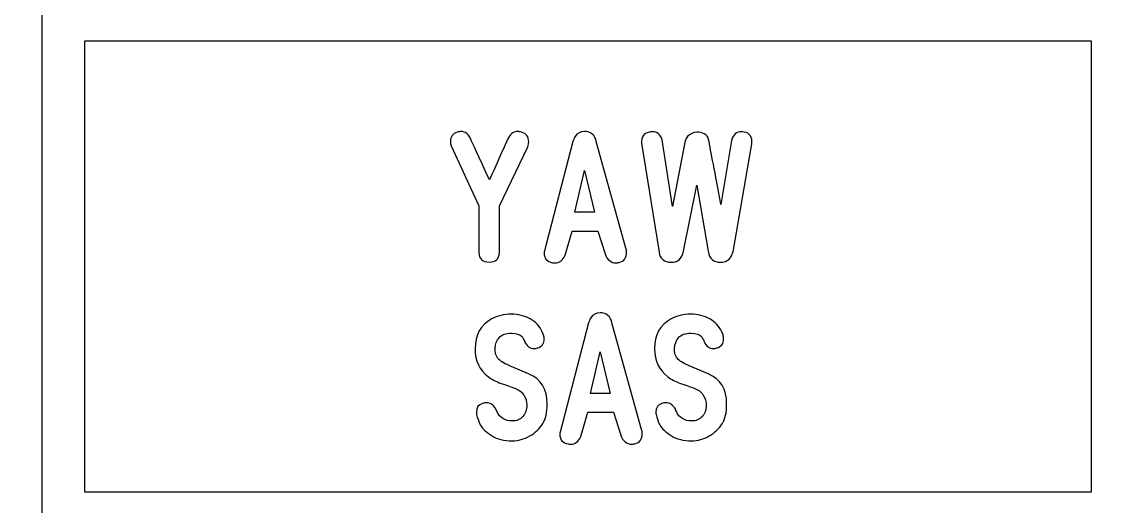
# Model space of a CAD drawing. Extents: x -224 to 225, y -79 to 79.
# Drawn here: x 101.46 to 127.49, y -0.09 to 11.48 of the extents above; entities that cross this region are included whole.
import ezdxf

# ---------------------------------------------------------------- set-up
doc = ezdxf.new("R2010")
doc.units = 0
doc.header["$MEASUREMENT"] = 0
doc.layers.add('PLAN_1', color=7, linetype='CONTINUOUS')

msp = doc.modelspace()

# ---------------------------------------------------------------- linework, layer by layer
at = {"layer": 'PLAN_1', "color": 250}
for points, knots in [([(223.9759, 78.3773), (223.9759, 78.3773), (80.9759, 78.3773), (80.9759, 78.3773), (80.9759, 78.3773), (80.4251, 78.3773), (79.9759, 77.9273), (79.9759, 77.3758), (79.9759, 77.3758), (79.9759, 77.3758), (79.9758, 71.3342), (79.9758, 71.3342), (79.9758, 71.3342), (79.9758, 70.7827), (80.4251, 70.3325), (80.9759, 70.3325), (80.9759, 70.3325), (80.9759, 70.3325), (84.7471, 70.3329), (84.7471, 70.3329), (84.7471, 70.3329), (84.7471, 70.3329), (84.7471, 70.3312), (84.7471, 70.3312), (84.7471, 70.3312), (84.7774, 70.3321), (84.8074, 70.3317), (84.8374, 70.3317), (84.8374, 70.3317), (88.2125, 70.3329), (90.9501, 67.5933), (90.9501, 64.2164), (90.9501, 64.2164), (90.9499, 60.8399), (88.2127, 58.101), (84.8374, 58.101), (84.8374, 58.101), (84.8072, 58.1014), (84.7774, 58.1018), (84.7474, 58.1024), (84.7474, 58.1024), (84.7474, 58.1024), (84.7471, 58.1014), (84.7471, 58.1014), (84.7471, 58.1014), (84.7471, 58.1014), (80.9759, 58.1014), (80.9759, 58.1014), (80.9759, 58.1014), (80.4251, 58.1014), (79.9759, 57.6514), (79.9759, 57.0999), (79.9759, 57.0999), (79.9759, 57.0999), (79.9758, -57.5), (79.9758, -57.5), (79.9758, -57.5), (79.9758, -58.0516), (80.4251, -58.5014), (80.9759, -58.5014), (80.9759, -58.5014), (80.9759, -58.5014), (84.7471, -58.5013), (84.7471, -58.5013), (84.7471, -58.5013), (84.7471, -58.5013), (84.7471, -58.502), (84.7471, -58.502), (84.7471, -58.502), (84.7774, -58.5013), (84.8074, -58.5014), (84.8374, -58.5014), (84.8374, -58.5014), (88.2125, -58.5013), (90.9501, -61.2399), (90.9501, -64.6167), (90.9501, -64.6167), (90.9499, -67.9901), (88.2177, -70.7272), (84.8467, -70.7321), (84.8467, -70.7321), (84.8397, -70.7321), (84.8338, -70.732), (84.8269, -70.7319), (84.8269, -70.7319), (84.8002, -70.7315), (84.7739, -70.7314), (84.7474, -70.7309), (84.7474, -70.7309), (84.7474, -70.7309), (84.7471, -70.7314), (84.7471, -70.7314), (84.7471, -70.7314), (84.7471, -70.7314), (80.9759, -70.7314), (80.9759, -70.7314), (80.9759, -70.7314), (80.4251, -70.7314), (79.9759, -71.181), (79.9759, -71.7325), (79.9759, -71.7325), (79.9759, -71.7325), (79.9758, -77.6209), (79.9758, -77.6209), (79.9758, -77.6209), (79.9758, -77.9033), (80.0791, -78.1466), (80.2822, -78.3424), (80.2822, -78.3424), (80.4854, -78.5379), (80.7318, -78.6325), (81.0136, -78.6218), (81.0136, -78.6218), (81.0136, -78.6218), (224.0136, -78.5346), (224.0136, -78.5346), (224.0136, -78.5346), (224.5508, -78.5142), (224.9758, -78.0725), (224.9758, -77.5342), (224.9758, -77.5342), (224.9758, -77.5342), (224.9758, -71.7378), (224.9758, -71.7378), (224.9758, -71.7378), (224.9758, -71.1866), (224.5266, -70.7368), (223.9758, -70.7368), (223.9758, -70.7368), (223.9758, -70.7368), (220.4778, -70.7365), (220.4778, -70.7365), (220.4778, -70.7365), (220.4778, -70.7365), (220.4778, -70.735), (220.4778, -70.735), (220.4778, -70.735), (220.4481, -70.7357), (220.4179, -70.7368), (220.3879, -70.7368), (220.3879, -70.7368), (217.0127, -70.7365), (214.2753, -67.9983), (214.2753, -64.6215), (214.2753, -64.6215), (214.2753, -61.2481), (217.0057, -58.5128), (220.3752, -58.506), (220.3752, -58.506), (220.381, -58.5058), (220.3857, -58.506), (220.3914, -58.5058), (220.3914, -58.5058), (220.4203, -58.5054), (220.4492, -58.5066), (220.4779, -58.5072), (220.4779, -58.5072), (220.4779, -58.5072), (220.4778, -58.505), (220.4778, -58.505), (220.4778, -58.505), (220.4778, -58.505), (223.9759, -58.505), (223.9759, -58.505), (223.9759, -58.505), (224.5267, -58.505), (224.9758, -58.0556), (224.9758, -57.5041), (224.9758, -57.5041), (224.9758, -57.5041), (224.9758, 57.096), (224.9758, 57.096), (224.9758, 57.096), (224.9758, 57.6478), (224.5266, 58.0971), (223.9758, 58.0971), (223.9758, 58.0971), (223.9758, 58.0971), (220.4778, 58.0973), (220.4778, 58.0973), (220.4778, 58.0973), (220.4778, 58.0973), (220.4778, 58.099), (220.4778, 58.099), (220.4778, 58.099), (220.4481, 58.0981), (220.4179, 58.0971), (220.3879, 58.0971), (220.3879, 58.0971), (217.0127, 58.0973), (214.2753, 60.8356), (214.2753, 64.2126), (214.2753, 64.2126), (214.2753, 67.5856), (217.0053, 70.3207), (220.3743, 70.3279), (220.3743, 70.3279), (220.3808, 70.3282), (220.386, 70.3279), (220.3923, 70.328), (220.3923, 70.328), (220.4209, 70.3288), (220.4495, 70.3274), (220.4779, 70.3268), (220.4779, 70.3268), (220.4779, 70.3268), (220.4778, 70.3291), (220.4778, 70.3291), (220.4778, 70.3291), (220.4778, 70.3291), (223.9759, 70.3291), (223.9759, 70.3291), (223.9759, 70.3291), (224.5267, 70.3291), (224.9758, 70.7785), (224.9758, 71.3299), (224.9758, 71.3299), (224.9758, 71.3299), (224.9758, 77.3759), (224.9758, 77.3759), (224.9758, 77.3759), (224.9758, 77.9276), (224.5265, 78.377), (223.9759, 78.3773)], [0, 0, 0, 0, 0.0175439, 0.0175439, 0.0175439, 0.0175439, 0.0350877, 0.0350877, 0.0350877, 0.0350877, 0.0526316, 0.0526316, 0.0526316, 0.0526316, 0.0701754, 0.0701754, 0.0701754, 0.0701754, 0.0877193, 0.0877193, 0.0877193, 0.0877193, 0.1052632, 0.1052632, 0.1052632, 0.1052632, 0.122807, 0.122807, 0.122807, 0.122807, 0.1403509, 0.1403509, 0.1403509, 0.1403509, 0.1578947, 0.1578947, 0.1578947, 0.1578947, 0.1754386, 0.1754386, 0.1754386, 0.1754386, 0.1929825, 0.1929825, 0.1929825, 0.1929825, 0.2105263, 0.2105263, 0.2105263, 0.2105263, 0.2280702, 0.2280702, 0.2280702, 0.2280702, 0.245614, 0.245614, 0.245614, 0.245614, 0.2631579, 0.2631579, 0.2631579, 0.2631579, 0.2807018, 0.2807018, 0.2807018, 0.2807018, 0.2982456, 0.2982456, 0.2982456, 0.2982456, 0.3157895, 0.3157895, 0.3157895, 0.3157895, 0.3333333, 0.3333333, 0.3333333, 0.3333333, 0.3508772, 0.3508772, 0.3508772, 0.3508772, 0.3684211, 0.3684211, 0.3684211, 0.3684211, 0.3859649, 0.3859649, 0.3859649, 0.3859649, 0.4035088, 0.4035088, 0.4035088, 0.4035088, 0.4210526, 0.4210526, 0.4210526, 0.4210526, 0.4385965, 0.4385965, 0.4385965, 0.4385965, 0.4561404, 0.4561404, 0.4561404, 0.4561404, 0.4736842, 0.4736842, 0.4736842, 0.4736842, 0.4912281, 0.4912281, 0.4912281, 0.4912281, 0.5087719, 0.5087719, 0.5087719, 0.5087719, 0.5263158, 0.5263158, 0.5263158, 0.5263158, 0.5438596, 0.5438596, 0.5438596, 0.5438596, 0.5614035, 0.5614035, 0.5614035, 0.5614035, 0.5789474, 0.5789474, 0.5789474, 0.5789474, 0.5964912, 0.5964912, 0.5964912, 0.5964912, 0.6140351, 0.6140351, 0.6140351, 0.6140351, 0.6315789, 0.6315789, 0.6315789, 0.6315789, 0.6491228, 0.6491228, 0.6491228, 0.6491228, 0.6666667, 0.6666667, 0.6666667, 0.6666667, 0.6842105, 0.6842105, 0.6842105, 0.6842105, 0.7017544, 0.7017544, 0.7017544, 0.7017544, 0.7192982, 0.7192982, 0.7192982, 0.7192982, 0.7368421, 0.7368421, 0.7368421, 0.7368421, 0.754386, 0.754386, 0.754386, 0.754386, 0.7719298, 0.7719298, 0.7719298, 0.7719298, 0.7894737, 0.7894737, 0.7894737, 0.7894737, 0.8070175, 0.8070175, 0.8070175, 0.8070175, 0.8245614, 0.8245614, 0.8245614, 0.8245614, 0.8421053, 0.8421053, 0.8421053, 0.8421053, 0.8596491, 0.8596491, 0.8596491, 0.8596491, 0.877193, 0.877193, 0.877193, 0.877193, 0.8947368, 0.8947368, 0.8947368, 0.8947368, 0.9122807, 0.9122807, 0.9122807, 0.9122807, 0.9298246, 0.9298246, 0.9298246, 0.9298246, 0.9473684, 0.9473684, 0.9473684, 0.9473684, 0.9649123, 0.9649123, 0.9649123, 0.9649123, 1, 1, 1, 1]), ([(101.9357, 69.1187), (101.9357, 69.1187), (203.0161, 69.1187), (203.0161, 69.1187), (203.0161, 69.1187), (203.0161, 69.1187), (203.0161, -69.3472), (203.0161, -69.3472), (203.0161, -69.3472), (203.0161, -69.3472), (101.9357, -69.3472), (101.9357, -69.3472), (101.9357, -69.3472), (101.9357, -69.3472), (101.9357, 69.1187), (101.9357, 69.1187)], [0, 0, 0, 0, 0.2, 0.2, 0.2, 0.2, 0.4, 0.4, 0.4, 0.4, 0.6, 0.6, 0.6, 0.6, 1, 1, 1, 1]), ([(102.9594, 11.0128), (102.9594, 11.0128), (127.0183, 11.0128), (127.0183, 11.0128), (127.0183, 11.0128), (127.0183, 11.0128), (127.0183, 0.2584), (127.0183, 0.2584), (127.0183, 0.2584), (127.0183, 0.2584), (102.9594, 0.2584), (102.9594, 0.2584), (102.9594, 0.2584), (102.9594, 0.2584), (102.9594, 11.0128), (102.9594, 11.0128)], [0, 0, 0, 0, 0.2, 0.2, 0.2, 0.2, 0.4, 0.4, 0.4, 0.4, 0.6, 0.6, 0.6, 0.6, 1, 1, 1, 1])]:
    msp.add_open_spline(points, degree=3, knots=knots, dxfattribs=at)
at = {"layer": 'PLAN_1', "color": 7}
for points, knots in [([(112.8741, 7.084), (112.8741, 7.084), (112.8741, 5.9679), (112.8741, 5.9679), (112.8741, 5.9679), (112.8614, 5.8165), (112.7801, 5.7407), (112.6281, 5.7407), (112.6281, 5.7407), (112.4706, 5.7421), (112.3872, 5.8176), (112.377, 5.9677), (112.377, 5.9677), (112.377, 5.9677), (112.377, 7.084), (112.377, 7.084), (112.377, 7.084), (112.377, 7.084), (111.7191, 8.5143), (111.7191, 8.5143), (111.7191, 8.5143), (111.7084, 8.5487), (111.7026, 8.5842), (111.7026, 8.6205), (111.7026, 8.6205), (111.7026, 8.735), (111.7553, 8.8086), (111.8609, 8.8423), (111.8609, 8.8423), (111.8926, 8.852), (111.9232, 8.857), (111.9518, 8.857), (111.9518, 8.857), (112.0625, 8.857), (112.1412, 8.7927), (112.1882, 8.6649), (112.1882, 8.6649), (112.2194, 8.595), (112.3681, 8.2752), (112.6345, 7.7037), (112.6345, 7.7037), (112.6905, 7.8297), (112.8341, 8.1494), (113.0661, 8.6649), (113.0661, 8.6649), (113.1172, 8.7928), (113.1983, 8.857), (113.3102, 8.857), (113.3102, 8.857), (113.3388, 8.857), (113.3693, 8.8518), (113.4011, 8.8423), (113.4011, 8.8423), (113.5145, 8.8074), (113.5708, 8.7311), (113.5708, 8.6127), (113.5708, 8.6127), (113.5708, 8.5723), (113.5638, 8.5321), (113.5499, 8.4932), (113.5499, 8.4932), (113.5499, 8.4932), (112.8741, 7.084), (112.8741, 7.084)], [0, 0, 0, 0, 0.0588235, 0.0588235, 0.0588235, 0.0588235, 0.1176471, 0.1176471, 0.1176471, 0.1176471, 0.1764706, 0.1764706, 0.1764706, 0.1764706, 0.2352941, 0.2352941, 0.2352941, 0.2352941, 0.2941176, 0.2941176, 0.2941176, 0.2941176, 0.3529412, 0.3529412, 0.3529412, 0.3529412, 0.4117647, 0.4117647, 0.4117647, 0.4117647, 0.4705882, 0.4705882, 0.4705882, 0.4705882, 0.5294118, 0.5294118, 0.5294118, 0.5294118, 0.5882353, 0.5882353, 0.5882353, 0.5882353, 0.6470588, 0.6470588, 0.6470588, 0.6470588, 0.7058824, 0.7058824, 0.7058824, 0.7058824, 0.7647059, 0.7647059, 0.7647059, 0.7647059, 0.8235294, 0.8235294, 0.8235294, 0.8235294, 0.8823529, 0.8823529, 0.8823529, 0.8823529, 1, 1, 1, 1]), ([(115.3952, 5.9391), (115.3952, 5.9391), (115.2204, 6.482), (115.2204, 6.482), (115.2204, 6.482), (115.2204, 6.482), (114.6076, 6.482), (114.6076, 6.482), (114.6076, 6.482), (114.6076, 6.482), (114.44, 5.9028), (114.44, 5.9028), (114.44, 5.9028), (114.3915, 5.7816), (114.3101, 5.7205), (114.1957, 5.7205), (114.1957, 5.7205), (114.1774, 5.7205), (114.1575, 5.7224), (114.1366, 5.7262), (114.1366, 5.7262), (114.0064, 5.7523), (113.9408, 5.8285), (113.9408, 5.955), (113.9408, 5.955), (113.9409, 5.9747), (113.9427, 5.9925), (113.9465, 6.0072), (113.9465, 6.0072), (113.9465, 6.0072), (114.6281, 8.6206), (114.6281, 8.6206), (114.6281, 8.6206), (114.6408, 8.6661), (114.6578, 8.7057), (114.6801, 8.7373), (114.6801, 8.7373), (114.7337, 8.8177), (114.8079, 8.8582), (114.9038, 8.8607), (114.9038, 8.8607), (114.9757, 8.862), (115.038, 8.8397), (115.0907, 8.7947), (115.0907, 8.7947), (115.1436, 8.7495), (115.1753, 8.6917), (115.1867, 8.6205), (115.1867, 8.6205), (115.1867, 8.6205), (115.8943, 6.0757), (115.8943, 6.0757), (115.8943, 6.0757), (115.9044, 6.0433), (115.9095, 6.0097), (115.9095, 5.9735), (115.9095, 5.9735), (115.9096, 5.8458), (115.8504, 5.7649), (115.7321, 5.7318), (115.7321, 5.7318), (115.7048, 5.7244), (115.6781, 5.7205), (115.652, 5.7205), (115.652, 5.7205), (115.5345, 5.7205), (115.4486, 5.7935), (115.3952, 5.9391)], [0, 0, 0, 0, 0.0555556, 0.0555556, 0.0555556, 0.0555556, 0.1111111, 0.1111111, 0.1111111, 0.1111111, 0.1666667, 0.1666667, 0.1666667, 0.1666667, 0.2222222, 0.2222222, 0.2222222, 0.2222222, 0.2777778, 0.2777778, 0.2777778, 0.2777778, 0.3333333, 0.3333333, 0.3333333, 0.3333333, 0.3888889, 0.3888889, 0.3888889, 0.3888889, 0.4444444, 0.4444444, 0.4444444, 0.4444444, 0.5, 0.5, 0.5, 0.5, 0.5555556, 0.5555556, 0.5555556, 0.5555556, 0.6111111, 0.6111111, 0.6111111, 0.6111111, 0.6666667, 0.6666667, 0.6666667, 0.6666667, 0.7222222, 0.7222222, 0.7222222, 0.7222222, 0.7777778, 0.7777778, 0.7777778, 0.7777778, 0.8333333, 0.8333333, 0.8333333, 0.8333333, 0.8888889, 0.8888889, 0.8888889, 0.8888889, 1, 1, 1, 1]), ([(118.4625, 6.034), (118.4542, 5.9766), (118.4376, 5.9276), (118.4141, 5.8864), (118.4141, 5.8864), (118.3595, 5.7872), (118.2742, 5.737), (118.1579, 5.7357), (118.1579, 5.7357), (117.9856, 5.7332), (117.8864, 5.8216), (117.8604, 6.0001), (117.8604, 6.0001), (117.8604, 6.0001), (117.589, 7.5799), (117.589, 7.5799), (117.589, 7.5799), (117.589, 7.5799), (117.2707, 6.0001), (117.2707, 6.0001), (117.2707, 6.0001), (117.228, 5.8177), (117.1287, 5.7293), (116.9723, 5.7357), (116.9723, 5.7357), (116.804, 5.7421), (116.7079, 5.8216), (116.6856, 5.9741), (116.6856, 5.9741), (116.6856, 5.9741), (116.2668, 8.5793), (116.2668, 8.5793), (116.2668, 8.5793), (116.2555, 8.7235), (116.3163, 8.8111), (116.4498, 8.8417), (116.4498, 8.8417), (116.4759, 8.8481), (116.5007, 8.8511), (116.5242, 8.8511), (116.5242, 8.8511), (116.6418, 8.8511), (116.72, 8.7876), (116.76, 8.6599), (116.76, 8.6599), (116.76, 8.6599), (117.0099, 7.0693), (117.0099, 7.0693), (117.0099, 7.0693), (117.0099, 7.0693), (117.31, 8.6391), (117.31, 8.6391), (117.31, 8.6391), (117.3247, 8.6772), (117.3436, 8.7101), (117.3677, 8.7373), (117.3677, 8.7373), (117.4245, 8.8044), (117.4987, 8.8391), (117.5889, 8.8417), (117.5889, 8.8417), (117.6539, 8.8442), (117.711, 8.8309), (117.7625, 8.8022), (117.7625, 8.8022), (117.8217, 8.7705), (117.8572, 8.724), (117.8686, 8.6649), (117.8686, 8.6649), (117.9233, 8.393), (118.0218, 7.8761), (118.1649, 7.1152), (118.1649, 7.1152), (118.1649, 7.1152), (118.4192, 8.6466), (118.4192, 8.6466), (118.4192, 8.6466), (118.4567, 8.7832), (118.5368, 8.8511), (118.6594, 8.8511), (118.6594, 8.8511), (118.68, 8.8511), (118.7001, 8.8492), (118.7211, 8.8455), (118.7211, 8.8455), (118.8552, 8.8219), (118.9163, 8.7265), (118.9035, 8.5607), (118.9035, 8.5607), (118.9035, 8.5607), (118.4625, 6.034), (118.4625, 6.034)], [0, 0, 0, 0, 0.0416667, 0.0416667, 0.0416667, 0.0416667, 0.0833333, 0.0833333, 0.0833333, 0.0833333, 0.125, 0.125, 0.125, 0.125, 0.1666667, 0.1666667, 0.1666667, 0.1666667, 0.2083333, 0.2083333, 0.2083333, 0.2083333, 0.25, 0.25, 0.25, 0.25, 0.2916667, 0.2916667, 0.2916667, 0.2916667, 0.3333333, 0.3333333, 0.3333333, 0.3333333, 0.375, 0.375, 0.375, 0.375, 0.4166667, 0.4166667, 0.4166667, 0.4166667, 0.4583333, 0.4583333, 0.4583333, 0.4583333, 0.5, 0.5, 0.5, 0.5, 0.5416667, 0.5416667, 0.5416667, 0.5416667, 0.5833333, 0.5833333, 0.5833333, 0.5833333, 0.625, 0.625, 0.625, 0.625, 0.6666667, 0.6666667, 0.6666667, 0.6666667, 0.7083333, 0.7083333, 0.7083333, 0.7083333, 0.75, 0.75, 0.75, 0.75, 0.7916667, 0.7916667, 0.7916667, 0.7916667, 0.8333333, 0.8333333, 0.8333333, 0.8333333, 0.875, 0.875, 0.875, 0.875, 0.9166667, 0.9166667, 0.9166667, 0.9166667, 1, 1, 1, 1]), ([(114.9079, 7.9231), (114.9079, 7.9231), (114.6765, 6.9346), (114.6765, 6.9346), (114.6765, 6.9346), (114.6765, 6.9346), (115.1442, 6.9346), (115.1442, 6.9346), (115.1442, 6.9346), (115.1442, 6.9346), (114.9079, 7.9231), (114.9079, 7.9231)], [0, 0, 0, 0, 0.25, 0.25, 0.25, 0.25, 0.5, 0.5, 0.5, 0.5, 1, 1, 1, 1]), ([(113.9129, 1.8892), (113.8335, 1.7654), (113.7278, 1.6654), (113.5963, 1.5898), (113.5963, 1.5898), (113.4611, 1.5117), (113.321, 1.4723), (113.1773, 1.4723), (113.1773, 1.4723), (112.9785, 1.4723), (112.8188, 1.5116), (112.6987, 1.5898), (112.6987, 1.5898), (112.5633, 1.6777), (112.4685, 1.7652), (112.4152, 1.8523), (112.4152, 1.8523), (112.4044, 1.872), (112.3802, 1.935), (112.3427, 2.0406), (112.3427, 2.0406), (112.3294, 2.0787), (112.3223, 2.1188), (112.3223, 2.1594), (112.3223, 2.1594), (112.3223, 2.265), (112.3707, 2.3348), (112.4673, 2.3679), (112.4673, 2.3679), (112.4973, 2.3782), (112.5264, 2.3831), (112.555, 2.3831), (112.555, 2.3831), (112.6493, 2.3831), (112.7266, 2.3342), (112.7877, 2.2356), (112.7877, 2.2356), (112.7878, 2.2275), (112.7959, 2.2059), (112.8118, 2.1727), (112.8118, 2.1727), (112.8824, 2.0222), (113.0038, 1.947), (113.1748, 1.947), (113.1748, 1.947), (113.2831, 1.9471), (113.3693, 1.9839), (113.4335, 2.0571), (113.4335, 2.0571), (113.4946, 2.1252), (113.5251, 2.2148), (113.5251, 2.3254), (113.5251, 2.3254), (113.5252, 2.4119), (113.5015, 2.4913), (113.4545, 2.5638), (113.4545, 2.5638), (113.4025, 2.6419), (113.3299, 2.6965), (113.2384, 2.7278), (113.2384, 2.7278), (113.1666, 2.7551), (113.0585, 2.7938), (112.9142, 2.8446), (112.9142, 2.8446), (112.7915, 2.8873), (112.6898, 2.9394), (112.609, 3.0011), (112.609, 3.0011), (112.3968, 3.1626), (112.2906, 3.3844), (112.2906, 3.6659), (112.2906, 3.6659), (112.2907, 4.0018), (112.4221, 4.2407), (112.6853, 4.383), (112.6853, 4.383), (112.8221, 4.4575), (112.9784, 4.4949), (113.1545, 4.4949), (113.1545, 4.4949), (113.3236, 4.495), (113.4748, 4.458), (113.609, 4.3849), (113.609, 4.3849), (113.7381, 4.3132), (113.834, 4.2094), (113.8957, 4.074), (113.8957, 4.074), (113.8957, 4.074), (113.9199, 4.0182), (113.9199, 4.0182), (113.9199, 4.0182), (113.9212, 4.0158), (113.9217, 4.013), (113.9217, 4.0105), (113.9217, 4.0105), (113.9199, 4.0158), (113.9185, 4.0182), (113.9185, 4.0182), (113.9185, 4.0182), (113.9187, 4.017), (113.9211, 4.008), (113.9274, 3.9921), (113.9274, 3.9921), (113.9363, 3.9635), (113.9408, 3.9337), (113.9408, 3.9024), (113.9408, 3.9024), (113.9409, 3.7938), (113.888, 3.7226), (113.7825, 3.6901), (113.7825, 3.6901), (113.754, 3.6805), (113.7266, 3.6755), (113.7005, 3.6755), (113.7005, 3.6755), (113.6002, 3.6755), (113.5244, 3.7328), (113.4748, 3.8466), (113.4748, 3.8466), (113.4724, 3.8618), (113.4513, 3.8992), (113.4119, 3.9603), (113.4119, 3.9603), (113.3656, 4.0164), (113.2829, 4.0443), (113.1621, 4.0443), (113.1621, 4.0443), (113.0267, 4.0443), (112.9269, 4.0074), (112.862, 3.9343), (112.862, 3.9343), (112.8068, 3.8701), (112.7756, 3.7861), (112.7692, 3.6832), (112.7692, 3.6832), (112.763, 3.5714), (112.7927, 3.4823), (112.8589, 3.4167), (112.8589, 3.4167), (112.911, 3.3647), (113.0095, 3.3081), (113.1545, 3.2471), (113.1545, 3.2471), (113.1545, 3.2471), (113.5702, 3.0724), (113.5702, 3.0724), (113.5702, 3.0724), (113.8659, 2.9478), (114.0133, 2.7086), (114.0133, 2.3552), (114.0133, 2.3552), (114.0133, 2.15), (113.9796, 1.9948), (113.9129, 1.8892)], [0, 0, 0, 0, 0.025, 0.025, 0.025, 0.025, 0.05, 0.05, 0.05, 0.05, 0.075, 0.075, 0.075, 0.075, 0.1, 0.1, 0.1, 0.1, 0.125, 0.125, 0.125, 0.125, 0.15, 0.15, 0.15, 0.15, 0.175, 0.175, 0.175, 0.175, 0.2, 0.2, 0.2, 0.2, 0.225, 0.225, 0.225, 0.225, 0.25, 0.25, 0.25, 0.25, 0.275, 0.275, 0.275, 0.275, 0.3, 0.3, 0.3, 0.3, 0.325, 0.325, 0.325, 0.325, 0.35, 0.35, 0.35, 0.35, 0.375, 0.375, 0.375, 0.375, 0.4, 0.4, 0.4, 0.4, 0.425, 0.425, 0.425, 0.425, 0.45, 0.45, 0.45, 0.45, 0.475, 0.475, 0.475, 0.475, 0.5, 0.5, 0.5, 0.5, 0.525, 0.525, 0.525, 0.525, 0.55, 0.55, 0.55, 0.55, 0.575, 0.575, 0.575, 0.575, 0.6, 0.6, 0.6, 0.6, 0.625, 0.625, 0.625, 0.625, 0.65, 0.65, 0.65, 0.65, 0.675, 0.675, 0.675, 0.675, 0.7, 0.7, 0.7, 0.7, 0.725, 0.725, 0.725, 0.725, 0.75, 0.75, 0.75, 0.75, 0.775, 0.775, 0.775, 0.775, 0.8, 0.8, 0.8, 0.8, 0.825, 0.825, 0.825, 0.825, 0.85, 0.85, 0.85, 0.85, 0.875, 0.875, 0.875, 0.875, 0.9, 0.9, 0.9, 0.9, 0.925, 0.925, 0.925, 0.925, 0.95, 0.95, 0.95, 0.95, 1, 1, 1, 1]), ([(115.7697, 1.6108), (115.7697, 1.6108), (115.5949, 2.1537), (115.5949, 2.1537), (115.5949, 2.1537), (115.5949, 2.1537), (114.9821, 2.1537), (114.9821, 2.1537), (114.9821, 2.1537), (114.9821, 2.1537), (114.8142, 1.5746), (114.8142, 1.5746), (114.8142, 1.5746), (114.766, 1.4531), (114.6845, 1.3922), (114.5701, 1.3922), (114.5701, 1.3922), (114.5519, 1.3922), (114.5319, 1.3941), (114.511, 1.3979), (114.511, 1.3979), (114.3808, 1.424), (114.3152, 1.5002), (114.3152, 1.6267), (114.3152, 1.6267), (114.3153, 1.6464), (114.3171, 1.6642), (114.3209, 1.6789), (114.3209, 1.6789), (114.3209, 1.6789), (115.0025, 4.2922), (115.0025, 4.2922), (115.0025, 4.2922), (115.0152, 4.3378), (115.0322, 4.3774), (115.0545, 4.409), (115.0545, 4.409), (115.1079, 4.4892), (115.1823, 4.5299), (115.2782, 4.5324), (115.2782, 4.5324), (115.3502, 4.5337), (115.4124, 4.5114), (115.4651, 4.4664), (115.4651, 4.4664), (115.5181, 4.4212), (115.5497, 4.3634), (115.5611, 4.2922), (115.5611, 4.2922), (115.5611, 4.2922), (116.2688, 1.7474), (116.2688, 1.7474), (116.2688, 1.7474), (116.2789, 1.7152), (116.2839, 1.6814), (116.2839, 1.6452), (116.2839, 1.6452), (116.284, 1.5174), (116.2248, 1.4366), (116.1065, 1.4035), (116.1065, 1.4035), (116.0793, 1.3961), (116.0525, 1.3922), (116.0264, 1.3922), (116.0264, 1.3922), (115.9088, 1.3922), (115.823, 1.4652), (115.7697, 1.6108)], [0, 0, 0, 0, 0.0555556, 0.0555556, 0.0555556, 0.0555556, 0.1111111, 0.1111111, 0.1111111, 0.1111111, 0.1666667, 0.1666667, 0.1666667, 0.1666667, 0.2222222, 0.2222222, 0.2222222, 0.2222222, 0.2777778, 0.2777778, 0.2777778, 0.2777778, 0.3333333, 0.3333333, 0.3333333, 0.3333333, 0.3888889, 0.3888889, 0.3888889, 0.3888889, 0.4444444, 0.4444444, 0.4444444, 0.4444444, 0.5, 0.5, 0.5, 0.5, 0.5555556, 0.5555556, 0.5555556, 0.5555556, 0.6111111, 0.6111111, 0.6111111, 0.6111111, 0.6666667, 0.6666667, 0.6666667, 0.6666667, 0.7222222, 0.7222222, 0.7222222, 0.7222222, 0.7777778, 0.7777778, 0.7777778, 0.7777778, 0.8333333, 0.8333333, 0.8333333, 0.8333333, 0.8888889, 0.8888889, 0.8888889, 0.8888889, 1, 1, 1, 1]), ([(118.2, 1.8892), (118.1206, 1.7654), (118.0148, 1.6654), (117.8833, 1.5898), (117.8833, 1.5898), (117.7479, 1.5117), (117.608, 1.4723), (117.4643, 1.4723), (117.4643, 1.4723), (117.2655, 1.4723), (117.1058, 1.5116), (116.9857, 1.5898), (116.9857, 1.5898), (116.8504, 1.6777), (116.7555, 1.7652), (116.7022, 1.8523), (116.7022, 1.8523), (116.6914, 1.872), (116.6672, 1.935), (116.6297, 2.0406), (116.6297, 2.0406), (116.6164, 2.0787), (116.6093, 2.1188), (116.6093, 2.1594), (116.6093, 2.1594), (116.6095, 2.265), (116.6577, 2.3348), (116.7543, 2.3679), (116.7543, 2.3679), (116.7843, 2.3782), (116.8134, 2.3831), (116.842, 2.3831), (116.842, 2.3831), (116.9361, 2.3831), (117.0136, 2.3342), (117.0747, 2.2356), (117.0747, 2.2356), (117.0748, 2.2275), (117.0829, 2.2059), (117.0988, 2.1727), (117.0988, 2.1727), (117.1695, 2.0222), (117.2908, 1.947), (117.4618, 1.947), (117.4618, 1.947), (117.5699, 1.9471), (117.6563, 1.9839), (117.7205, 2.0571), (117.7205, 2.0571), (117.7817, 2.1252), (117.8121, 2.2148), (117.8121, 2.3254), (117.8121, 2.3254), (117.8122, 2.4119), (117.7885, 2.4913), (117.7415, 2.5638), (117.7415, 2.5638), (117.6896, 2.6419), (117.6169, 2.6965), (117.5254, 2.7278), (117.5254, 2.7278), (117.4536, 2.7551), (117.3455, 2.7938), (117.2012, 2.8446), (117.2012, 2.8446), (117.0786, 2.8873), (116.9768, 2.9394), (116.896, 3.0011), (116.896, 3.0011), (116.6839, 3.1626), (116.5776, 3.3844), (116.5776, 3.6659), (116.5776, 3.6659), (116.5777, 4.0018), (116.7091, 4.2407), (116.9723, 4.383), (116.9723, 4.383), (117.1091, 4.4575), (117.2654, 4.4949), (117.4415, 4.4949), (117.4415, 4.4949), (117.6106, 4.495), (117.7618, 4.458), (117.896, 4.3849), (117.896, 4.3849), (118.0251, 4.3132), (118.121, 4.2094), (118.1827, 4.074), (118.1827, 4.074), (118.1827, 4.074), (118.2069, 4.0182), (118.2069, 4.0182), (118.2069, 4.0182), (118.2081, 4.0158), (118.2087, 4.013), (118.2087, 4.0105), (118.2087, 4.0105), (118.2069, 4.0158), (118.2055, 4.0182), (118.2055, 4.0182), (118.2055, 4.0182), (118.2055, 4.017), (118.2081, 4.008), (118.2144, 3.9921), (118.2144, 3.9921), (118.2234, 3.9635), (118.2278, 3.9337), (118.2278, 3.9024), (118.2278, 3.9024), (118.2279, 3.7938), (118.175, 3.7226), (118.0695, 3.6901), (118.0695, 3.6901), (118.041, 3.6805), (118.0136, 3.6755), (117.9875, 3.6755), (117.9875, 3.6755), (117.8872, 3.6755), (117.8114, 3.7328), (117.7618, 3.8466), (117.7618, 3.8466), (117.7594, 3.8618), (117.7383, 3.8992), (117.6989, 3.9603), (117.6989, 3.9603), (117.6527, 4.0164), (117.5699, 4.0443), (117.4491, 4.0443), (117.4491, 4.0443), (117.3137, 4.0443), (117.2139, 4.0074), (117.149, 3.9343), (117.149, 3.9343), (117.0939, 3.8701), (117.0626, 3.7861), (117.0562, 3.6832), (117.0562, 3.6832), (117.05, 3.5714), (117.0797, 3.4823), (117.1459, 3.4167), (117.1459, 3.4167), (117.198, 3.3647), (117.2965, 3.3081), (117.4415, 3.2471), (117.4415, 3.2471), (117.4415, 3.2471), (117.8573, 3.0724), (117.8573, 3.0724), (117.8573, 3.0724), (118.1529, 2.9478), (118.3003, 2.7086), (118.3003, 2.3552), (118.3003, 2.3552), (118.3004, 2.15), (118.2666, 1.9948), (118.2, 1.8892)], [0, 0, 0, 0, 0.025, 0.025, 0.025, 0.025, 0.05, 0.05, 0.05, 0.05, 0.075, 0.075, 0.075, 0.075, 0.1, 0.1, 0.1, 0.1, 0.125, 0.125, 0.125, 0.125, 0.15, 0.15, 0.15, 0.15, 0.175, 0.175, 0.175, 0.175, 0.2, 0.2, 0.2, 0.2, 0.225, 0.225, 0.225, 0.225, 0.25, 0.25, 0.25, 0.25, 0.275, 0.275, 0.275, 0.275, 0.3, 0.3, 0.3, 0.3, 0.325, 0.325, 0.325, 0.325, 0.35, 0.35, 0.35, 0.35, 0.375, 0.375, 0.375, 0.375, 0.4, 0.4, 0.4, 0.4, 0.425, 0.425, 0.425, 0.425, 0.45, 0.45, 0.45, 0.45, 0.475, 0.475, 0.475, 0.475, 0.5, 0.5, 0.5, 0.5, 0.525, 0.525, 0.525, 0.525, 0.55, 0.55, 0.55, 0.55, 0.575, 0.575, 0.575, 0.575, 0.6, 0.6, 0.6, 0.6, 0.625, 0.625, 0.625, 0.625, 0.65, 0.65, 0.65, 0.65, 0.675, 0.675, 0.675, 0.675, 0.7, 0.7, 0.7, 0.7, 0.725, 0.725, 0.725, 0.725, 0.75, 0.75, 0.75, 0.75, 0.775, 0.775, 0.775, 0.775, 0.8, 0.8, 0.8, 0.8, 0.825, 0.825, 0.825, 0.825, 0.85, 0.85, 0.85, 0.85, 0.875, 0.875, 0.875, 0.875, 0.9, 0.9, 0.9, 0.9, 0.925, 0.925, 0.925, 0.925, 0.95, 0.95, 0.95, 0.95, 1, 1, 1, 1]), ([(115.2821, 3.5949), (115.2821, 3.5949), (115.0508, 2.6063), (115.0508, 2.6063), (115.0508, 2.6063), (115.0508, 2.6063), (115.5187, 2.6063), (115.5187, 2.6063), (115.5187, 2.6063), (115.5187, 2.6063), (115.2821, 3.5949), (115.2821, 3.5949)], [0, 0, 0, 0, 0.25, 0.25, 0.25, 0.25, 0.5, 0.5, 0.5, 0.5, 1, 1, 1, 1])]:
    msp.add_open_spline(points, degree=3, knots=knots, dxfattribs=at)

doc.saveas('drawing.dxf')
